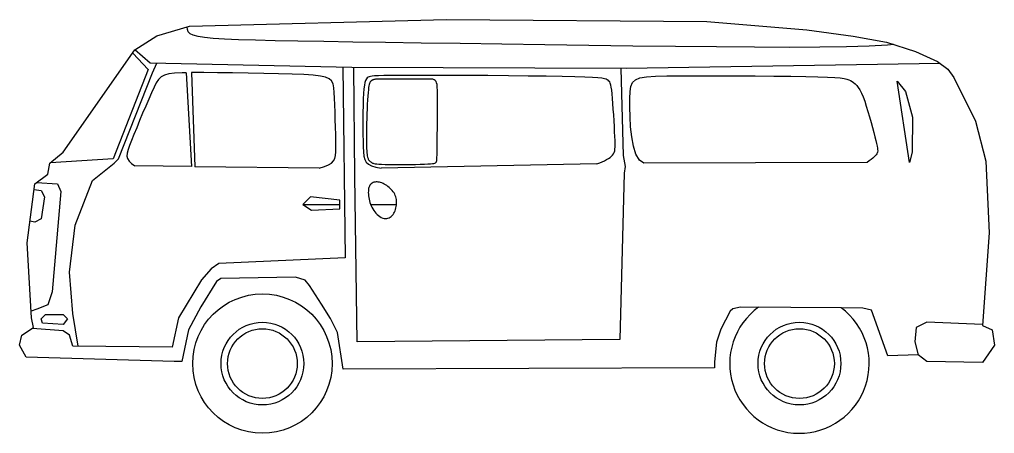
# Model space of a CAD drawing. Header units: millimetres. Extents: x -1135 to 3420, y -1 to 1934.
import ezdxf

# ---------------------------------------------------------------- set-up
doc = ezdxf.new("R2010")
doc.units = ezdxf.units.MM
doc.header["$MEASUREMENT"] = 0

# ---------------------------------------------------------------- blocks, each defined once
blk = doc.blocks.new('SYMBOL_Car_4')
for p, q in [((-274.043229, 1685.417684), (-330.74062, 1685.288041)), ((-209.596246, 1685.144252), (-274.043229, 1685.417684)), ((-139.462683, 1684.490584), (-209.596246, 1685.144252)), ((-485.117273, 1654.011886), (-495.666293, 1638.05984)), ((-472.940895, 1665.870891), (-485.117273, 1654.011886)), ((-457.486677, 1674.251986), (-472.940895, 1665.870891)), ((-437.10414, 1679.7703), (-457.486677, 1674.251986)), ((-410.142802, 1683.040965), (-437.10414, 1679.7703)), ((-374.952182, 1684.679111), (-410.142802, 1683.040965)), ((-356.104104, 1684.938708), (-374.952182, 1684.679111)), ((-66.564372, 1683.46769), (-139.462683, 1684.490584)), ((6.176855, 1682.086583), (-66.564372, 1683.46769)), ((75.839166, 1680.358271), (6.176855, 1682.086583)), ((139.50073, 1678.293766), (75.839166, 1680.358271)), ((194.239716, 1675.904079), (139.50073, 1678.293766)), ((237.866309, 1673.095557), (194.239716, 1675.904079)), ((271.118767, 1669.355898), (237.866309, 1673.095557)), ((295.467364, 1664.068135), (271.118767, 1669.355898)), ((312.382375, 1656.615303), (295.467364, 1664.068135)), ((323.334075, 1646.380437), (312.382375, 1656.615303)), ((329.792738, 1632.746569), (323.334075, 1646.380437)), ((-506.238434, 1617.399622), (-518.135237, 1591.728009)), ((-495.666293, 1638.05984), (-506.238434, 1617.399622)), ((333.22864, 1615.096735), (329.792738, 1632.746569)), ((335.112055, 1592.813969), (333.22864, 1615.096735)), ((-531.262467, 1561.989414), (-545.176952, 1529.440156)), ((-518.135237, 1591.728009), (-531.262467, 1561.989414)), ((336.664144, 1565.602878), (335.112055, 1592.813969)), ((338.109614, 1534.454364), (336.664144, 1565.602878)), ((-545.176952, 1529.440156), (-559.435516, 1495.336555)), ((339.424059, 1500.6809), (338.109614, 1534.454364)), ((-573.594985, 1460.934932), (-587.212185, 1427.491605)), ((-559.435516, 1495.336555), (-573.594985, 1460.934932)), ((340.583072, 1465.594962), (339.424059, 1500.6809)), ((341.562246, 1430.509024), (340.583072, 1465.594962)), ((-587.212185, 1427.491605), (-599.843941, 1396.262896)), ((342.337174, 1396.735561), (341.562246, 1430.509024)), ((-611.047078, 1368.505125), (-620.376896, 1345.136991)), ((-599.843941, 1396.262896), (-611.047078, 1368.505125)), ((342.88345, 1365.587047), (342.337174, 1396.735561)), ((-627.382583, 1325.726718), (-631.611799, 1309.50491)), ((-620.376896, 1345.136991), (-627.382583, 1325.726718)), ((343.176667, 1338.375956), (342.88345, 1365.587047)), ((343.057895, 1316.060526), (343.176667, 1338.375956)), ((-631.611799, 1309.50491), (-632.612206, 1295.702171)), ((-632.612206, 1295.702171), (-629.931466, 1283.549105)), ((-629.931466, 1283.549105), (-623.11724, 1272.276315)), ((332.721295, 1272.484173), (338.661757, 1283.92758)), ((338.661757, 1283.92758), (341.830108, 1298.18205)), ((341.830108, 1298.18205), (343.057895, 1316.060526)), ((-623.11724, 1272.276315), (-611.717189, 1261.114405)), ((-611.717189, 1261.114405), (-595.278974, 1249.29398)), ((264.607347, 1238.562256), (289.951746, 1246.890869)), ((289.951746, 1246.890869), (309.197838, 1254.778763)), ((309.197838, 1254.778763), (323.177171, 1263.038882)), ((323.177171, 1263.038882), (332.721295, 1272.484173)), ((188.289128, 1068.716761), (361.357279, 1068.716761)), ((505.99306, 1068.716761), (626.459079, 1068.716761))]:
    blk.add_line(p, q)
for points in [[(3050.830399, 1783.889116), (3154.124767, 1737.509147), (3202.230572, 1701.617226), (3229.665914, 1662.906568), (3330.948802, 1458.399619), (3378.869076, 1272.229589), (3394.090053, 936.424027), (3363.648099, 503.841821), (3409.311031, 483.546913), (3419.646262, 412.326819), (3363.648099, 330.771355), (3104.139829, 336.032998), (3063.362643, 366.47536), (2920.92436, 361.401633), (2844.63156, 575.061915), (2803.854373, 585.209369), (2703.241537, 586.868434), (2232.589884, 590.020152), (2197.082322, 581.263137), (2185.243784, 570.739851), (2141.647898, 487.305229), (2121.729088, 425.668842), (2111.769683, 334.717587), (2111.769683, 305.40272), (376.578256, 300.328993), (351.145044, 471.635405), (317.57348, 536.727089), (276.232553, 602.873455), (220.422303, 691.193889), (199.75184, 716.186692), (154.088907, 729.528715), (-194.67818, 723.515409), (-213.845337, 708.857975), (-287.920357, 591.241853), (-345.948388, 483.546913), (-376.578256, 336.032998), (-412.09387, 336.032998), (-1104.17856, 356.327906), (-1134.620515, 412.326819), (-1124.473197, 457.990362), (-1068.475033, 493.694367), (-1078.622351, 539.545826), (-1099.104901, 890.572568), (-1063.401374, 1165.30549), (-1002.329551, 1211.156949), (-992.182232, 1262.082135), (-931.110409, 1313.007321), (-595.309339, 1791.25307), (-493.46033, 1857.399437), (-340.874729, 1903.250896), (860.079181, 1933.693258), (2076.254069, 1923.545804), (2542.938858, 1884.86668), (2758.755181, 1855.89611), (2914.723221, 1828.272486)], [(3022.62354, 1265.96855), (2965.157486, 1646.141538), (3003.537099, 1597.338478), (3036.060952, 1476.861143), (3035.269519, 1313.811908)], [(614.914961, 1122.993112), (611.147825, 1128.627222), (606.892922, 1134.070847), (602.220353, 1139.294993), (597.200217, 1144.270663), (591.902616, 1148.968865), (586.397649, 1153.360602), (580.755418, 1157.416879), (575.046022, 1161.108703), (569.33106, 1164.408424), (563.638118, 1167.293776), (557.986283, 1169.743839), (552.394639, 1171.737692), (546.882271, 1173.254415), (541.468264, 1174.273087), (536.171702, 1174.772789), (531.011671, 1174.7326), (526.012456, 1174.135209), (521.219137, 1172.97774), (516.681998, 1171.260929), (512.451318, 1168.985508), (508.57738, 1166.152212), (505.110465, 1162.761775), (502.100855, 1158.814932), (499.598831, 1154.312415), (497.641279, 1149.263095), (496.211498, 1143.708384), (495.279394, 1137.697831), (494.814872, 1131.280983), (494.787835, 1124.507388), (495.168188, 1117.426596), (495.925836, 1110.088153), (497.030683, 1102.541608), (498.462665, 1094.838222), (500.241847, 1087.036106), (502.398323, 1079.195086), (504.96219, 1071.374987), (507.963542, 1063.635632), (511.432476, 1056.036848), (515.399086, 1048.638458), (519.893468, 1041.500287), (524.925776, 1034.688645), (530.4264, 1028.295776), (536.305786, 1022.420409), (542.474383, 1017.161274), (548.842637, 1012.6171), (555.320997, 1008.886617), (561.81991, 1006.068552), (568.249824, 1004.261636), (574.529444, 1003.534992), (580.610507, 1003.839315), (586.453008, 1005.095696), (592.016942, 1007.225225), (597.262304, 1010.148992), (602.14909, 1013.788087), (606.637294, 1018.0636), (610.686911, 1022.896621), (614.266317, 1028.20977), (617.377408, 1033.931782), (620.03046, 1039.992923), (622.23575, 1046.32346), (624.003554, 1052.853657), (625.344149, 1059.51378), (626.267811, 1066.234095), (626.784817, 1072.944867), (626.900367, 1079.586272), (626.599351, 1086.138123), (625.861583, 1092.590144), (624.666878, 1098.932058), (622.995049, 1105.153589), (620.825911, 1111.244459), (618.139276, 1117.194392)], [(361.357279, 1089.011669), (223.992655, 1104.23285), (188.289128, 1068.716761), (229.066315, 1043.16021), (361.357279, 1048.421853)], [(-910.815773, 534.472099), (-931.110409, 508.915548), (-1027.88576, 513.989275), (-1032.959419, 534.472099), (-1012.476869, 554.767007), (-931.110409, 554.767007)]]:
    blk.add_lwpolyline(points, close=True)
for points in [[(2949.360016, 1816.977727), (2920.620311, 1813.834139), (2834.77148, 1808.779276), (2729.05283, 1805.540121), (2604.117885, 1803.841854), (2460.620168, 1803.409656), (2299.213202, 1803.968707), (2121.135681, 1805.268397), (1929.96699, 1807.154956), (1729.871682, 1809.498827), (1525.014314, 1812.170449), (1319.55944, 1815.040264), (1117.671616, 1817.978712), (923.515397, 1820.856234), (741.255337, 1823.543271), (574.298192, 1825.947608), (423.019512, 1828.12641), (287.037048, 1830.174185), (165.968551, 1832.185441), (59.431772, 1834.254686), (-32.95554, 1836.47643), (-111.575633, 1838.94518), (-176.810757, 1841.755445), (-229.217645, 1845.025217), (-270.050965, 1848.966416), (-300.739866, 1853.814448), (-322.713499, 1859.804717), (-337.401016, 1867.172628), (-346.231567, 1876.153585), (-350.634303, 1886.982994), (-352.038374, 1899.896258)], [(-605.818516, 1776.285968), (-534.237516, 1699.738068), (-697.158349, 1282.377043), (-990.183864, 1263.748489)], [(3166.082541, 1728.587408), (1699.675813, 1704.811795), (417.355443, 1709.885522), (-524.090198, 1730.18043), (-595.309339, 1791.25307)], [(376.269224, 1710.771225), (386.725575, 819.352474), (-203.510106, 793.983839), (-239.02572, 768.427289), (-284.876565, 717.502103), (-391.799234, 539.545826), (-422.241189, 402.179365), (-885.259564, 407.253092), (-900.668455, 457.990362), (-931.110409, 478.473186), (-1074.38224, 489.927976)], [(-859.949905, 406.97575), (-885.259564, 559.840734), (-900.668455, 753.206108), (-875.112246, 971.940116), (-793.745786, 1180.714587), (-691.896776, 1262.082135), (-671.60214, 1282.377043), (-513.94288, 1684.328971), (-493.583882, 1729.5228)], [(-330.74062, 1685.288041), (-315.582956, 1245.803262)], [(1674.079854, 1704.91307), (1684.454835, 1297.598224), (1694.602154, 1246.860954), (1689.526092, 1216.233077), (1669.045945, 437.695454), (442.723739, 427.548), (432.514245, 1201.070182), (427.462453, 1709.845532)], [(-356.104104, 1684.938707), (-330.738251, 1245.992406)], [(1562.676183, 1258.933603), (1575.39758, 1263.896311), (1587.175036, 1268.833983), (1597.972893, 1273.77893), (1607.755493, 1278.763461), (1616.487179, 1283.819883), (1624.132294, 1288.980507), (1630.655181, 1294.277642), (1636.020182, 1299.743596), (1640.217494, 1305.475671), (1643.340726, 1311.831134), (1645.509345, 1319.232246), (1646.842814, 1328.101267), (1647.460597, 1338.860457), (1647.482159, 1351.932075), (1647.026965, 1367.738383), (1646.214479, 1386.701639), (1645.149208, 1409.016275), (1643.875839, 1433.965403), (1642.424098, 1460.604305), (1640.823716, 1487.988264), (1639.104419, 1515.172562), (1637.295937, 1541.212482), (1635.427998, 1565.163307), (1633.530331, 1586.080319), (1631.612783, 1603.255837), (1629.605683, 1616.930322), (1627.419478, 1627.58127), (1624.964616, 1635.68618), (1622.151544, 1641.722547), (1618.89071, 1646.167869), (1615.092561, 1649.499644), (1610.667546, 1652.195367), (1605.24785, 1654.652953), (1597.352616, 1656.951986), (1585.222727, 1659.092464), (1567.099064, 1661.074389), (1541.222509, 1662.89776), (1505.833945, 1664.562576), (1459.174252, 1666.068839), (1399.484314, 1667.416548), (1325.916073, 1668.605703), (1241.265718, 1669.636303), (1149.2405, 1670.50835), (1053.54767, 1671.221843), (957.894478, 1671.776782), (865.988174, 1672.173167), (781.536009, 1672.410998), (708.245234, 1672.490275), (648.905431, 1672.407695), (602.635511, 1672.146741), (567.63672, 1671.687595), (542.110301, 1671.010438), (524.257497, 1670.095449), (512.279554, 1668.922811), (504.377714, 1667.472702), (498.753221, 1665.725306), (493.905401, 1663.562989), (489.525895, 1660.476876), (485.604428, 1655.860276), (482.130724, 1649.106501), (479.094505, 1639.608861), (476.485495, 1626.760668), (474.293418, 1609.955232), (472.507997, 1588.585863), (471.117365, 1562.353348), (470.103294, 1532.188363), (469.445964, 1499.329063), (469.125557, 1465.013598), (469.122254, 1430.480121), (469.416236, 1396.966786), (469.987683, 1365.711743), (470.816777, 1337.953145), (472.021055, 1314.633385), (474.267477, 1295.511811), (478.360361, 1280.052014), (485.104022, 1267.717581), (495.302779, 1257.972103), (509.760946, 1250.279169), (529.282842, 1244.102367), (554.672783, 1238.905287)], [(796.564485, 1655.014104), (717.891909, 1655.012881), (657.2324, 1655.004317), (612.101797, 1654.981072), (580.015937, 1654.935806), (558.490658, 1654.861178), (545.041797, 1654.749847), (537.185192, 1654.594474), (532.436681, 1654.387718), (528.713862, 1654.123461), (525.541388, 1653.800481), (522.84567, 1653.418777), (520.553122, 1652.978349), (518.590156, 1652.479198), (516.883185, 1651.921323), (515.358622, 1651.304724), (513.94288, 1650.629402), (512.573902, 1649.892603), (511.235754, 1649.080564), (509.924031, 1648.17677), (508.634329, 1647.164704), (507.362244, 1646.02785), (506.103372, 1644.749692), (504.853308, 1643.313714), (503.607648, 1641.703401), (502.362784, 1639.846141), (501.118286, 1637.444954), (499.874523, 1634.146762), (498.631861, 1629.59849), (497.390666, 1623.447061), (496.151307, 1615.339399), (494.91415, 1604.922428), (493.679562, 1591.843071), (492.452131, 1575.900934), (491.253327, 1557.506349), (490.108842, 1537.22233), (489.044367, 1515.611889), (488.085594, 1493.23804), (487.258212, 1470.663796), (486.587915, 1448.452171), (486.100392, 1427.166178), (485.814424, 1407.276219), (485.72114, 1388.882246), (485.804759, 1371.991599), (486.049499, 1356.61162), (486.439578, 1342.749647), (486.959215, 1330.413023), (487.592627, 1319.609087), (488.324033, 1310.34518), (489.140465, 1302.597506), (490.04021, 1296.217728), (491.024369, 1291.02637), (492.094044, 1286.843958), (493.250334, 1283.491019), (494.494342, 1280.788078), (495.827169, 1278.55566), (497.249915, 1276.614291), (498.763681, 1274.812575), (500.369569, 1273.111423), (502.06868, 1271.499825), (503.862114, 1269.966769), (505.750973, 1268.501246), (507.736358, 1267.092244), (509.81937, 1265.728754), (512.001109, 1264.399763), (514.360485, 1263.099584), (517.287639, 1261.843814), (521.250517, 1260.653375), (526.71707, 1259.549186), (534.155243, 1258.552168), (544.032987, 1257.683241), (556.818248, 1256.963325), (572.978975, 1256.413341), (592.742965, 1256.048765), (615.377403, 1255.863296), (639.909326, 1255.845189), (665.365767, 1255.982701), (690.773762, 1256.264085), (715.160345, 1256.677598), (737.552552, 1257.211494), (756.977417, 1257.854029), (772.702249, 1258.595416), (784.955456, 1259.433696), (794.205721, 1260.368871), (800.921725, 1261.40094), (805.572151, 1262.529903), (808.625681, 1263.75576), (810.550997, 1265.078511), (811.816782, 1266.498156), (812.817518, 1268.124558), (813.650894, 1270.507027), (814.340399, 1274.304737), (814.909522, 1280.176862), (815.381752, 1288.782574), (815.780578, 1300.781048), (816.12949, 1316.831456), (816.451977, 1337.592973), (816.765043, 1363.389985), (817.059759, 1393.207735), (817.320709, 1425.696679), (817.532478, 1459.507273), (817.679652, 1493.289973), (817.746817, 1525.695236), (817.718556, 1555.373517), (817.579456, 1580.975273), (817.286637, 1601.498469), (816.687358, 1617.331111), (815.601412, 1629.208712), (813.848594, 1637.866786), (811.248699, 1644.040848), (807.621519, 1648.466412), (802.78685, 1651.878993), (796.564485, 1655.014104)], [(1781.043231, 1261.796986), (1760.669736, 1276.759671), (1744.969195, 1304.223077), (1733.364644, 1341.202794), (1725.27912, 1384.714412), (1720.135658, 1431.773522), (1717.357295, 1479.395713), (1716.367067, 1524.596577), (1716.58801, 1564.391702), (1717.827614, 1596.460619), (1721.431182, 1621.138608), (1729.12847, 1639.424891), (1742.649236, 1652.318687), (1763.723236, 1660.819216), (1794.080226, 1665.9257), (1835.449963, 1668.637358), (1889.562204, 1669.953411), (1957.267024, 1670.711498), (2035.895773, 1671.102928), (2121.900119, 1671.157431), (2211.73173, 1670.904735), (2301.842275, 1670.37457), (2388.683422, 1669.596665), (2468.70684, 1668.600748), (2538.364197, 1667.416548), (2594.986781, 1666.062172), (2639.424362, 1664.509236), (2673.406329, 1662.717735), (2698.662073, 1660.647664), (2716.920982, 1658.259016), (2729.912446, 1655.511787), (2739.365856, 1652.365971), (2747.010599, 1648.781563), (2754.29279, 1644.665644), (2761.525434, 1639.713646), (2768.738258, 1633.568089), (2775.960992, 1625.871493), (2783.223364, 1616.266377), (2790.555103, 1604.39526), (2797.985936, 1589.900662), (2805.545593, 1572.425103), (2813.237315, 1551.811497), (2820.958398, 1528.704336), (2828.579653, 1503.948507), (2835.971888, 1478.388898), (2843.005914, 1452.870395), (2849.552539, 1428.237886), (2855.482574, 1405.336257), (2860.666828, 1385.010397), (2865.000181, 1367.896325), (2868.473794, 1353.794595), (2871.102898, 1342.296894), (2872.902724, 1332.994908), (2873.888504, 1325.480325), (2874.07547, 1319.34483), (2873.478851, 1314.180112), (2872.11388, 1309.577857), (2869.973934, 1305.171335), (2866.964979, 1300.760152), (2862.971125, 1296.185498), (2857.876485, 1291.288561), (2851.565169, 1285.910531), (2843.92129, 1279.892598), (2834.828958, 1273.07595), (2824.172286, 1265.301777)], [(-330.738251, 1245.992406), (-595.278974, 1249.29398)], [(264.607347, 1238.562256), (-315.582956, 1245.803262)], [(1562.676185, 1258.933604), (554.672786, 1238.905286)], [(2824.172286, 1265.301777), (1781.043231, 1261.796986)], [(-1066.767887, 1139.400714), (-1032.959419, 1134.863128), (-1017.738441, 1104.23285), (-1032.959419, 1002.570394), (-1063.401374, 987.349213), (-1085.997892, 991.428904)], [(-1054.475851, 1172.006587), (-956.666618, 1165.30549), (-941.257728, 1129.789401), (-982.034914, 661.691106), (-1002.329551, 600.618466), (-1053.254055, 580.135642), (-1080.444933, 570.780954)], [(3363.978388, 508.535258), (3104.139829, 519.063002), (3053.215324, 493.694367), (3048.141665, 427.548), (3063.362643, 366.47536)]]:
    blk.add_lwpolyline(points)
for centre, radius in [((0, 325.697628), 325.697628), ((0, 325.697628), 193.365374), ((2508.642576, 325.697628), 193.365374), ((0, 325.697628), 162.923012), ((2508.642576, 325.697628), 162.923012)]:
    blk.add_circle(centre, radius)
blk.add_arc((2508.642576, 325.697628), 325.697628, 125.922528, 53.310121)

msp = doc.modelspace()

# ---------------------------------------------------------------- block references
msp.add_blockref('SYMBOL_Car_4', (0, 0))

doc.saveas('drawing.dxf')
